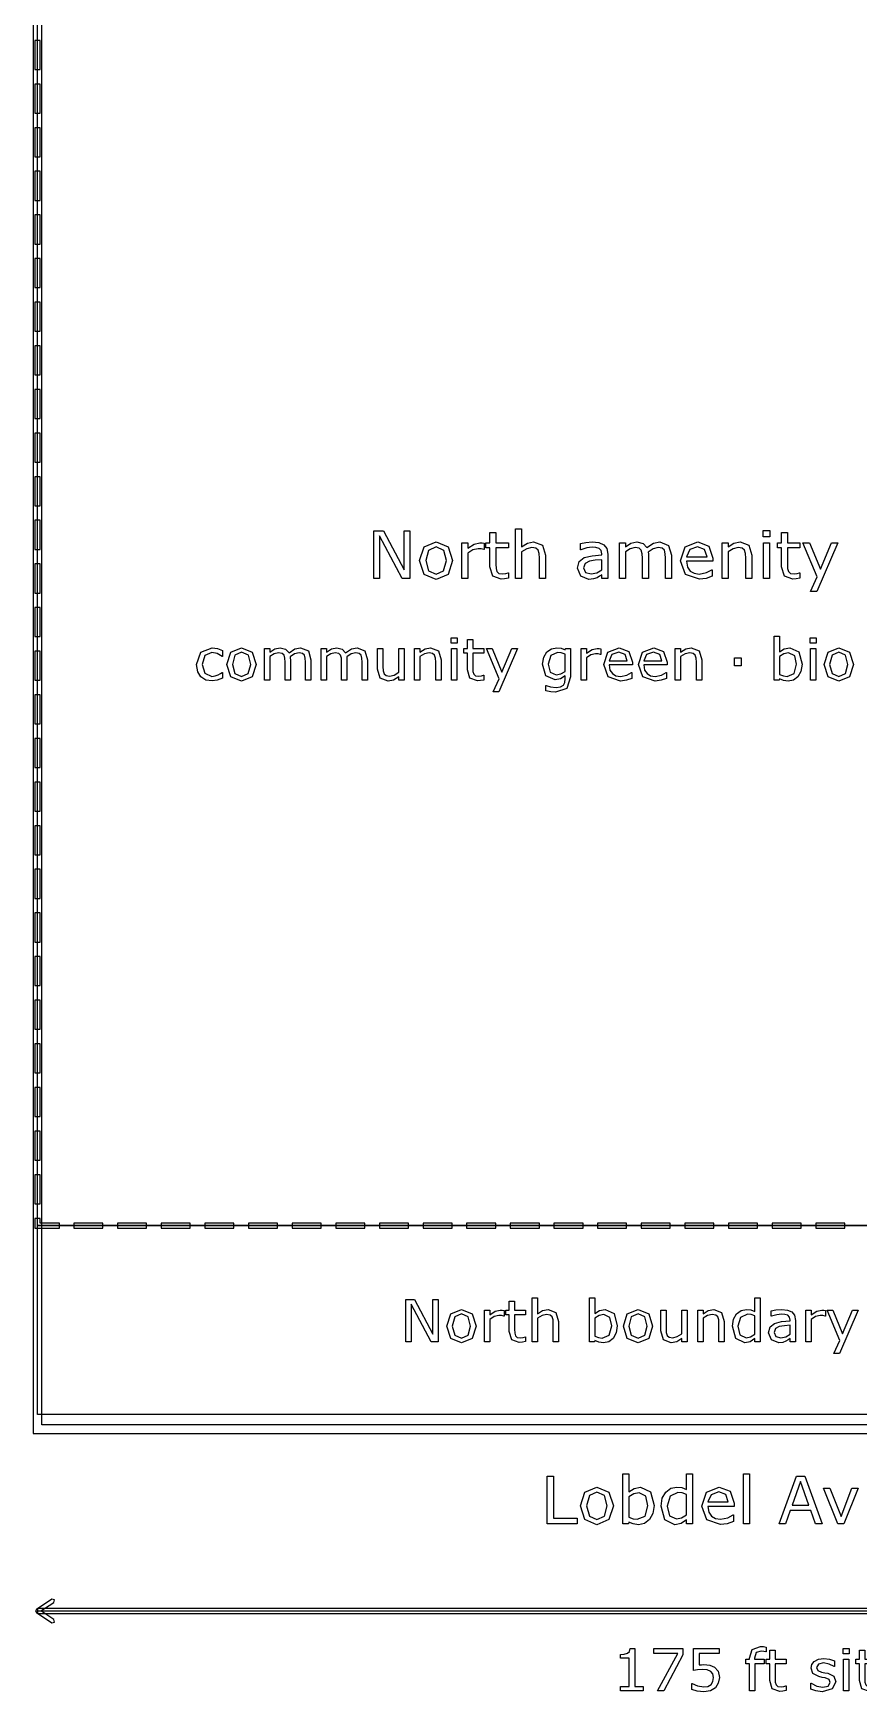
# Model space of a CAD drawing. Header units: inches. Extents: x -33163 to 19162, y -8858 to 30669.
# Drawn here: x 4029 to 5090, y 25389 to 27523 of the extents above; entities that cross this region are included whole.
import ezdxf

# ---------------------------------------------------------------- set-up
doc = ezdxf.new("R2010")
doc.units = ezdxf.units.IN
doc.layers.add('Layer 1', color=7, linetype='Continuous')
doc.layers.add('SOLID-2', color=253, linetype='Continuous')

# ---------------------------------------------------------------- blocks, each defined once
blk = doc.blocks.new('A$C0f725650')
at = {"layer": 'Layer 1', "color": 7}
for points in [[(22.100174, 276.383298), (22.100174, 156.739072), (81.684059, 156.739072), (81.684059, 276.383298), (22.100174, 276.383298)], [(22.417466, 276.066006), (81.366765, 276.066006), (81.366765, 157.056366), (22.417466, 157.056366), (22.417466, 276.066006)], [(22.25882, 208.491404), (81.525412, 208.491404), (81.525412, 164.306043), (22.25882, 164.306043), (22.25882, 208.491404)], [(37.521952, 185.497488), (37.302844, 185.497488), (37.302844, 185.699026), (37.521952, 185.699026), (37.521952, 185.497488)], [(22.166319, 164.570626), (22.166319, 164.213542), (23.052569, 164.213542), (23.052569, 164.398544), (22.351321, 164.398544), (22.351321, 164.570626), (22.166319, 164.570626)]]:
    blk.add_lwpolyline(points, close=True, dxfattribs=at)
for points in [[(22.166319, 207.433072), (22.166319, 206.37474), (22.351321, 206.37474), (22.351321, 207.433072), (22.166319, 207.433072)], [(22.166319, 205.845574), (22.166319, 204.787242), (22.351321, 204.787242), (22.351321, 205.845574), (22.166319, 205.845574)], [(22.166319, 204.258076), (22.166319, 203.199744), (22.351321, 203.199744), (22.351321, 204.258076), (22.166319, 204.258076)], [(22.166319, 202.670578), (22.166319, 201.612246), (22.351321, 201.612246), (22.351321, 202.670578), (22.166319, 202.670578)], [(22.166319, 201.08308), (22.166319, 200.024748), (22.351321, 200.024748), (22.351321, 201.08308), (22.166319, 201.08308)], [(22.166319, 199.495582), (22.166319, 198.43725), (22.351321, 198.43725), (22.351321, 199.495582), (22.166319, 199.495582)], [(22.166319, 197.908084), (22.166319, 196.849752), (22.351321, 196.849752), (22.351321, 197.908084), (22.166319, 197.908084)], [(22.166319, 196.320586), (22.166319, 195.262254), (22.351321, 195.262254), (22.351321, 196.320586), (22.166319, 196.320586)], [(22.166319, 194.733088), (22.166319, 193.674756), (22.351321, 193.674756), (22.351321, 194.733088), (22.166319, 194.733088)], [(22.166319, 193.14559), (22.166319, 192.087258), (22.351321, 192.087258), (22.351321, 193.14559), (22.166319, 193.14559)], [(22.166319, 191.558092), (22.166319, 190.49976), (22.351321, 190.49976), (22.351321, 191.558092), (22.166319, 191.558092)], [(22.166319, 189.970594), (22.166319, 188.912262), (22.351321, 188.912262), (22.351321, 189.970594), (22.166319, 189.970594)], [(35.808234, 187.85393), (35.523368, 187.85393), (34.702489, 189.402672), (34.702489, 187.85393), (34.487386, 187.85393), (34.487386, 189.585218), (34.844341, 189.585218), (35.593131, 188.171353), (35.593131, 189.585218), (35.808234, 189.585218), (35.808234, 187.85393)], [(39.387081, 187.865558), (39.252206, 187.838814), (39.123144, 187.828337), (38.820837, 187.935308), (38.717355, 188.278308), (38.717355, 188.968965), (38.56969, 188.968965), (38.56969, 189.152673), (38.717355, 189.152673), (38.717355, 189.525907), (38.935946, 189.525907), (38.935946, 189.152673), (39.387081, 189.152673), (39.387081, 188.968965), (38.935946, 188.968965), (38.935946, 188.37714), (38.940598, 188.216684), (38.973154, 188.109716), (39.042917, 188.041115), (39.180118, 188.020186), (39.291739, 188.035294), (39.375454, 188.062035), (39.387083, 188.062035), (39.387081, 187.865558)], [(40.736997, 187.85393), (40.518406, 187.85393), (40.518406, 188.593418), (40.507942, 188.760849), (40.469572, 188.884097), (40.385856, 188.956188), (40.244004, 188.980609), (40.056807, 188.936426), (39.869609, 188.823643), (39.869609, 187.85393), (39.651018, 187.85393), (39.651018, 189.663119), (39.869609, 189.663119), (39.869609, 189.008509), (40.081224, 189.14106), (40.305628, 189.18873), (40.626539, 189.061995), (40.736997, 188.696902), (40.736997, 187.85393)], [(48.901606, 189.370115), (48.65511, 189.370115), (48.65511, 189.596844), (48.901606, 189.596844), (48.901606, 189.370115)], [(49.994561, 187.865545), (49.859685, 187.838801), (49.730624, 187.828324), (49.428316, 187.935295), (49.324835, 188.278295), (49.324835, 188.968952), (49.177169, 188.968952), (49.177169, 189.152659), (49.324835, 189.152659), (49.324835, 189.525893), (49.543426, 189.525893), (49.543426, 189.152659), (49.994561, 189.152659), (49.994561, 188.968952), (49.543426, 188.968952), (49.543426, 188.377127), (49.548083, 188.216671), (49.580637, 188.109702), (49.650399, 188.041101), (49.787602, 188.020173), (49.899221, 188.03528), (49.982938, 188.062022), (49.994553, 188.062022), (49.994561, 187.865545)], [(37.358138, 188.502727), (37.195357, 188.001596), (36.759338, 187.817886), (36.320993, 188.001596), (36.159375, 188.502727), (36.320993, 189.003858), (36.759338, 189.18873), (37.195357, 189.003858), (37.358138, 188.502727), (37.358138, 188.502727)], [(37.13257, 188.502727), (37.033739, 188.877123), (36.759338, 189.000371), (36.482611, 188.877123), (36.384943, 188.502727), (36.483774, 188.131819), (36.759338, 188.006245), (37.032577, 188.130657), (37.13257, 188.502727), (37.13257, 188.502727)], [(38.506903, 188.914328), (38.495278, 188.914328), (38.399935, 188.9306), (38.291802, 188.936421), (38.096465, 188.891074), (37.915081, 188.775965), (37.915081, 187.85393), (37.69649, 187.85393), (37.69649, 189.152686), (37.915081, 189.152686), (37.915081, 188.960837), (38.144136, 189.108503), (38.347612, 189.152686), (38.430165, 189.149193), (38.506905, 189.138716), (38.506903, 188.914328)], [(43.004298, 187.85393), (42.786869, 187.85393), (42.786869, 187.992294), (42.707805, 187.936483), (42.612462, 187.880671), (42.486888, 187.836489), (42.320619, 187.817889), (42.022963, 187.93416), (41.900878, 188.230654), (41.963665, 188.469011), (42.145049, 188.613188), (42.429915, 188.684115), (42.786869, 188.712018), (42.786869, 188.745739), (42.760127, 188.868987), (42.685713, 188.945724), (42.574092, 188.981771), (42.438054, 188.991057), (42.246205, 188.967801), (42.027614, 188.902689), (42.015989, 188.902689), (42.015989, 189.124767), (42.200861, 189.163137), (42.439218, 189.184065), (42.677575, 189.160809), (42.854308, 189.084069), (42.965929, 188.945705), (43.004299, 188.735253), (43.004298, 187.85393)], [(45.320433, 187.85393), (45.101842, 187.85393), (45.101842, 188.593418), (45.093693, 188.755036), (45.062297, 188.879448), (44.985558, 188.955024), (44.841381, 188.980609), (44.657673, 188.934101), (44.473963, 188.81783), (44.479784, 188.755041), (44.482165, 188.685279), (44.482165, 187.85393), (44.263574, 187.85393), (44.263574, 188.593418), (44.255425, 188.7562), (44.224032, 188.88061), (44.147293, 188.955024), (44.003116, 188.980609), (43.822894, 188.936426), (43.643835, 188.823643), (43.643835, 187.85393), (43.425244, 187.85393), (43.425244, 189.152686), (43.643835, 189.152686), (43.643835, 189.008509), (43.847311, 189.14106), (44.06474, 189.18873), (44.289144, 189.132919), (44.427507, 188.978278), (44.669352, 189.138734), (44.903058, 189.18873), (45.218155, 189.058505), (45.320475, 188.696902), (45.320433, 187.85393)], [(46.828479, 188.480635), (45.871562, 188.480635), (45.907606, 188.271347), (46.006435, 188.126006), (46.14945, 188.042289), (46.333161, 188.014386), (46.599421, 188.066708), (46.791271, 188.171353), (46.802886, 188.171353), (46.802886, 187.932995), (46.577318, 187.855092), (46.335473, 187.823699), (45.830853, 187.998107), (45.649468, 188.49575), (45.822714, 189.001532), (46.280824, 189.18873), (46.685451, 189.035251), (46.828466, 188.599231), (46.828479, 188.480635)], [(46.615701, 188.648065), (46.528497, 188.914328), (46.269211, 189.008509), (45.988994, 188.905028), (45.871562, 188.648065), (46.615701, 188.648065)], [(48.245832, 187.85393), (48.027241, 187.85393), (48.027241, 188.593418), (48.01679, 188.760849), (47.97842, 188.884097), (47.894703, 188.956188), (47.752853, 188.980609), (47.565655, 188.936426), (47.378457, 188.823643), (47.378457, 187.85393), (47.159866, 187.85393), (47.159866, 189.152686), (47.378457, 189.152686), (47.378457, 189.008509), (47.590071, 189.14106), (47.814477, 189.18873), (48.135387, 189.061995), (48.245845, 188.696902), (48.245832, 187.85393)], [(48.887652, 187.85393), (48.669061, 187.85393), (48.669061, 189.152686), (48.887652, 189.152686), (48.887652, 187.85393)], [(51.370057, 189.152673), (50.611963, 187.374876), (50.378257, 187.374876), (50.620101, 187.916702), (50.102694, 189.152673), (50.339887, 189.152673), (50.738701, 188.189942), (51.140999, 189.152673), (51.370057, 189.152673)], [(22.166319, 188.383096), (22.166319, 187.324764), (22.351321, 187.324764), (22.351321, 188.383096), (22.166319, 188.383096)], [(42.786869, 188.173679), (42.786869, 188.535284), (42.550838, 188.517848), (42.336897, 188.48413), (42.184581, 188.400413), (42.126445, 188.245772), (42.193883, 188.077177), (42.399684, 188.021366), (42.610136, 188.065549), (42.786869, 188.173684), (42.786869, 188.173679)], [(22.166319, 186.795598), (22.166319, 185.737266), (22.351321, 185.737266), (22.351321, 186.795598), (22.166319, 186.795598)], [(28.982949, 184.222116), (28.797948, 184.149768), (28.612946, 184.123918), (28.383503, 184.160092), (28.204703, 184.271714), (28.087914, 184.459817), (28.046573, 184.725432), (28.201602, 185.169849), (28.612946, 185.331078), (28.807249, 185.303175), (28.982949, 185.23496), (28.982949, 185.018955), (28.972614, 185.018955), (28.788646, 185.125407), (28.604678, 185.162616), (28.343196, 185.050993), (28.248111, 184.725432), (28.341128, 184.404006), (28.604678, 184.292384), (28.724567, 184.307888), (28.834121, 184.348195), (28.913703, 184.393671), (28.972614, 184.436044), (28.982948, 184.436044), (28.982949, 184.222116)], [(30.215947, 184.726477), (30.071253, 184.281025), (29.68368, 184.11773), (29.294041, 184.281025), (29.15038, 184.726477), (29.294041, 185.171926), (29.68368, 185.336259), (30.071253, 185.171926), (30.215947, 184.726477), (30.215947, 184.726477)], [(32.201353, 184.149768), (32.00705, 184.149768), (32.00705, 184.807093), (31.999816, 184.950751), (31.971911, 185.061338), (31.903698, 185.128519), (31.775541, 185.151246), (31.612243, 185.109905), (31.448946, 185.006551), (31.454114, 184.95074), (31.456177, 184.88873), (31.456177, 184.149768), (31.261874, 184.149768), (31.261874, 184.807093), (31.25464, 184.951785), (31.226735, 185.062373), (31.158522, 185.128519), (31.030365, 185.151246), (30.870168, 185.111972), (30.711005, 185.011719), (30.711005, 184.149768), (30.516702, 184.149768), (30.516702, 185.304218), (30.711005, 185.304218), (30.711005, 185.176062), (30.891872, 185.293883), (31.085142, 185.336259), (31.284613, 185.286649), (31.407602, 185.149188), (31.622576, 185.291817), (31.830315, 185.336259), (32.110401, 185.220504), (32.201351, 184.899075), (32.201353, 184.149768)], [(34.26014, 184.149768), (34.065836, 184.149768), (34.065836, 184.807093), (34.058603, 184.950751), (34.030697, 185.061338), (33.962485, 185.128519), (33.834327, 185.151246), (33.67103, 185.109905), (33.507733, 185.006551), (33.5129, 184.95074), (33.514964, 184.88873), (33.514964, 184.149768), (33.320661, 184.149768), (33.320661, 184.807093), (33.313427, 184.951785), (33.285522, 185.062373), (33.217309, 185.128519), (33.089152, 185.151246), (32.928955, 185.111972), (32.769791, 185.011719), (32.769791, 184.149768), (32.575488, 184.149768), (32.575488, 185.304218), (32.769791, 185.304218), (32.769791, 185.176062), (32.950659, 185.293883), (33.143928, 185.336259), (33.343399, 185.286649), (33.466389, 185.149188), (33.681363, 185.291817), (33.889102, 185.336259), (34.169188, 185.220504), (34.260138, 184.899075), (34.26014, 184.149768)], [(35.591323, 184.149768), (35.39702, 184.149768), (35.39702, 184.277927), (35.208917, 184.159071), (35.01048, 184.11773), (34.727294, 184.228317), (34.626008, 184.554911), (34.626008, 185.304218), (34.820311, 185.304218), (34.820311, 184.646896), (34.828579, 184.495999), (34.863719, 184.389546), (34.936066, 184.323401), (35.065257, 184.302737), (35.229588, 184.342009), (35.39702, 184.442262), (35.39702, 185.304223), (35.591323, 185.304223), (35.591323, 184.149768)], [(36.939042, 184.149768), (36.744739, 184.149768), (36.744739, 184.807093), (36.735437, 184.955921), (36.70133, 185.065474), (36.626916, 185.129553), (36.500826, 185.151249), (36.334428, 185.111974), (36.16803, 185.011721), (36.16803, 184.149768), (35.973727, 184.149768), (35.973727, 185.304218), (36.16803, 185.304218), (36.16803, 185.176062), (36.356132, 185.293883), (36.555603, 185.336259), (36.840856, 185.223602), (36.939041, 184.899075), (36.939042, 184.149768)], [(37.509549, 184.149768), (37.315246, 184.149768), (37.315246, 185.304218), (37.509549, 185.304218), (37.509549, 184.149768)], [(38.493468, 184.160113), (38.373578, 184.136354), (38.258857, 184.12704), (37.99014, 184.222126), (37.898156, 184.527016), (37.898156, 185.14093), (37.766898, 185.14093), (37.766898, 185.304228), (37.898156, 185.304228), (37.898156, 185.635992), (38.092459, 185.635992), (38.092459, 185.304228), (38.493468, 185.304228), (38.493468, 185.14093), (38.092459, 185.14093), (38.092459, 184.614865), (38.096594, 184.472239), (38.125533, 184.377156), (38.187545, 184.316177), (38.309501, 184.297577), (38.408719, 184.311018), (38.483133, 184.334778), (38.493468, 184.334778), (38.493468, 184.160113)], [(39.71613, 185.304228), (39.042271, 183.723967), (38.834531, 183.723967), (39.049505, 184.20559), (38.589585, 185.304228), (38.800425, 185.304228), (39.154925, 184.448469), (39.512525, 185.304228), (39.71613, 185.304228)], [(41.650894, 184.281036), (41.517568, 183.850056), (41.107258, 183.712598), (40.927424, 183.726038), (40.755859, 183.762212), (40.755859, 183.960649), (40.766193, 183.960649), (40.917088, 183.915173), (41.123794, 183.887267), (41.288125, 183.911053), (41.38941, 183.977199), (41.441088, 184.07432), (41.456589, 184.201444), (41.456589, 184.306864), (41.288124, 184.201444), (41.08452, 184.167339), (40.755858, 184.316167), (40.634935, 184.737846), (40.676276, 184.994161), (40.790998, 185.181229), (40.954295, 185.294918), (41.145497, 185.336259), (41.312929, 185.315595), (41.456589, 185.254616), (41.46899, 185.304226), (41.650891, 185.304226), (41.650894, 184.281036)], [(42.753667, 185.092356), (42.743332, 185.092356), (42.658583, 185.106828), (42.562465, 185.111988), (42.388833, 185.071681), (42.227602, 184.969361), (42.227602, 184.149768), (42.033299, 184.149768), (42.033299, 185.304218), (42.227602, 185.304218), (42.227602, 185.133686), (42.431207, 185.264943), (42.612074, 185.304218), (42.685455, 185.301122), (42.753668, 185.291835), (42.753667, 185.092356)], [(43.90295, 184.70685), (43.052357, 184.70685), (43.084396, 184.520814), (43.172246, 184.391623), (43.29937, 184.317209), (43.462667, 184.292418), (43.699345, 184.338926), (43.869877, 184.431946), (43.880211, 184.431946), (43.880211, 184.220073), (43.679707, 184.150826), (43.464733, 184.122921), (43.016182, 184.277951), (42.854952, 184.720299), (43.008948, 185.169884), (43.416158, 185.336283), (43.775825, 185.199856), (43.902949, 184.812284), (43.90295, 184.70685)], [(45.163852, 184.70685), (44.31326, 184.70685), (44.345299, 184.520814), (44.433148, 184.391623), (44.560272, 184.317209), (44.72357, 184.292418), (44.960248, 184.338926), (45.130779, 184.431946), (45.141125, 184.431946), (45.141125, 184.220073), (44.940618, 184.150826), (44.725645, 184.122921), (44.277094, 184.277951), (44.115866, 184.720299), (44.269861, 185.169884), (44.67707, 185.336283), (45.036736, 185.199856), (45.16386, 184.812284), (45.163852, 184.70685)], [(46.423722, 184.149768), (46.229421, 184.149768), (46.229421, 184.807093), (46.220107, 184.955921), (46.186, 185.065474), (46.111586, 185.129553), (45.985496, 185.151249), (45.8191, 185.111974), (45.652701, 185.011721), (45.652701, 184.149768), (45.458397, 184.149768), (45.458397, 185.304218), (45.652701, 185.304218), (45.652701, 185.176062), (45.840804, 185.293883), (46.040273, 185.336259), (46.325528, 185.223602), (46.423712, 184.899075), (46.423722, 184.149768)], [(50.072073, 184.735777), (50.030732, 184.475329), (49.921179, 184.281025), (49.75995, 184.158036), (49.56668, 184.11773), (49.395114, 184.141489), (49.250421, 184.203502), (49.238018, 184.149768), (49.056117, 184.149768), (49.056117, 185.757938), (49.250421, 185.757938), (49.250421, 185.183295), (49.424054, 185.292849), (49.630759, 185.336259), (49.95322, 185.179163), (50.072073, 184.735777), (50.072073, 184.735777)], [(50.583671, 185.497496), (50.364562, 185.497496), (50.364562, 185.699034), (50.583671, 185.699034), (50.583671, 185.497496)], [(50.571267, 184.149768), (50.376966, 184.149768), (50.376966, 185.304218), (50.571267, 185.304218), (50.571267, 184.149768)], [(51.939659, 184.726477), (51.794964, 184.281025), (51.407392, 184.11773), (51.017751, 184.281025), (50.874091, 184.726477), (51.017751, 185.171926), (51.407392, 185.336259), (51.794964, 185.171926), (51.939659, 184.726477), (51.939659, 184.726477)], [(22.166319, 185.2081), (22.166319, 184.149768), (22.351321, 184.149768), (22.351321, 185.2081), (22.166319, 185.2081)], [(30.015443, 184.726477), (29.927593, 185.059272), (29.68368, 185.168825), (29.437701, 185.059272), (29.350885, 184.726477), (29.438735, 184.39678), (29.68368, 184.28516), (29.926559, 184.395748), (30.015443, 184.726477), (30.015443, 184.726477)], [(41.45659, 184.467072), (41.45659, 185.096491), (41.311897, 185.1461), (41.179605, 185.161605), (40.927424, 185.054118), (40.83544, 184.741992), (40.903653, 184.447437), (41.129996, 184.347184), (41.299494, 184.379225), (41.45659, 184.467074), (41.45659, 184.467072)], [(43.713814, 184.855678), (43.6363, 185.092356), (43.405823, 185.176072), (43.156743, 185.084087), (43.052357, 184.855678), (43.713814, 184.855678)], [(44.974718, 184.855678), (44.897203, 185.092356), (44.666727, 185.176072), (44.417646, 185.084087), (44.31326, 184.855678), (44.974718, 184.855678)], [(47.859292, 184.677899), (47.61228, 184.677899), (47.61228, 184.970388), (47.859292, 184.970388), (47.859292, 184.677899)], [(49.87157, 184.730618), (49.803358, 185.043778), (49.583217, 185.151265), (49.41165, 185.114057), (49.250421, 185.020005), (49.250421, 184.358548), (49.392013, 184.306872), (49.527405, 184.292399), (49.779587, 184.39782), (49.87157, 184.730615), (49.87157, 184.730618)], [(51.739153, 184.726477), (51.651303, 185.059272), (51.407392, 185.168825), (51.161412, 185.059272), (51.074597, 184.726477), (51.162446, 184.39678), (51.407392, 184.28516), (51.650271, 184.395748), (51.739153, 184.726477), (51.739153, 184.726477)], [(22.166319, 183.620602), (22.166319, 182.56227), (22.351321, 182.56227), (22.351321, 183.620602), (22.166319, 183.620602)], [(22.166319, 182.033104), (22.166319, 180.974772), (22.351321, 180.974772), (22.351321, 182.033104), (22.166319, 182.033104)], [(22.166319, 180.445606), (22.166319, 179.387274), (22.351321, 179.387274), (22.351321, 180.445606), (22.166319, 180.445606)], [(22.166319, 178.858108), (22.166319, 177.799776), (22.351321, 177.799776), (22.351321, 178.858108), (22.166319, 178.858108)], [(22.166319, 177.27061), (22.166319, 176.212278), (22.351321, 176.212278), (22.351321, 177.27061), (22.166319, 177.27061)], [(22.166319, 175.683112), (22.166319, 174.62478), (22.351321, 174.62478), (22.351321, 175.683112), (22.166319, 175.683112)], [(22.166319, 174.095614), (22.166319, 173.037282), (22.351321, 173.037282), (22.351321, 174.095614), (22.166319, 174.095614)], [(22.166319, 172.508116), (22.166319, 171.449784), (22.351321, 171.449784), (22.351321, 172.508116), (22.166319, 172.508116)], [(22.166319, 170.920618), (22.166319, 169.862286), (22.351321, 169.862286), (22.351321, 170.920618), (22.166319, 170.920618)], [(22.166319, 169.33312), (22.166319, 168.274788), (22.351321, 168.274788), (22.351321, 169.33312), (22.166319, 169.33312)], [(22.166319, 167.745622), (22.166319, 166.68729), (22.351321, 166.68729), (22.351321, 167.745622), (22.166319, 167.745622)], [(22.166319, 166.158124), (22.166319, 165.099792), (22.351321, 165.099792), (22.351321, 166.158124), (22.166319, 166.158124)], [(22.25882, 164.306043), (81.525412, 164.306043), (81.525412, 157.426885), (22.25882, 157.426885), (22.25882, 164.306043)], [(23.581735, 164.398544), (23.581735, 164.213542), (24.640067, 164.213542), (24.640067, 164.398544), (23.581735, 164.398544)], [(25.169233, 164.398544), (25.169233, 164.213542), (26.227565, 164.213542), (26.227565, 164.398544), (25.169233, 164.398544)], [(26.756731, 164.398544), (26.756731, 164.213542), (27.815063, 164.213542), (27.815063, 164.398544), (26.756731, 164.398544)], [(28.344229, 164.398544), (28.344229, 164.213542), (29.402561, 164.213542), (29.402561, 164.398544), (28.344229, 164.398544)], [(29.931727, 164.398544), (29.931727, 164.213542), (30.990059, 164.213542), (30.990059, 164.398544), (29.931727, 164.398544)], [(31.519225, 164.398544), (31.519225, 164.213542), (32.577557, 164.213542), (32.577557, 164.398544), (31.519225, 164.398544)], [(33.106723, 164.398544), (33.106723, 164.213542), (34.165055, 164.213542), (34.165055, 164.398544), (33.106723, 164.398544)], [(34.694221, 164.398544), (34.694221, 164.213542), (35.752553, 164.213542), (35.752553, 164.398544), (34.694221, 164.398544)], [(36.281719, 164.398544), (36.281719, 164.213542), (37.340051, 164.213542), (37.340051, 164.398544), (36.281719, 164.398544)], [(37.869217, 164.398544), (37.869217, 164.213542), (38.927549, 164.213542), (38.927549, 164.398544), (37.869217, 164.398544)], [(39.456715, 164.398544), (39.456715, 164.213542), (40.515047, 164.213542), (40.515047, 164.398544), (39.456715, 164.398544)], [(41.044213, 164.398544), (41.044213, 164.213542), (42.102545, 164.213542), (42.102545, 164.398544), (41.044213, 164.398544)], [(42.631711, 164.398544), (42.631711, 164.213542), (43.690043, 164.213542), (43.690043, 164.398544), (42.631711, 164.398544)], [(44.219209, 164.398544), (44.219209, 164.213542), (45.277541, 164.213542), (45.277541, 164.398544), (44.219209, 164.398544)], [(45.806707, 164.398544), (45.806707, 164.213542), (46.865039, 164.213542), (46.865039, 164.398544), (45.806707, 164.398544)], [(47.394205, 164.398544), (47.394205, 164.213542), (48.452537, 164.213542), (48.452537, 164.398544), (47.394205, 164.398544)], [(48.981703, 164.398544), (48.981703, 164.213542), (50.040035, 164.213542), (50.040035, 164.398544), (48.981703, 164.398544)], [(50.569201, 164.398544), (50.569201, 164.213542), (51.627533, 164.213542), (51.627533, 164.398544), (50.569201, 164.398544)], [(36.834656, 160.072715), (36.581442, 160.072715), (35.851772, 161.449375), (35.851772, 160.072715), (35.660569, 160.072715), (35.660569, 161.611638), (35.977862, 161.611638), (36.643453, 160.354869), (36.643453, 161.611638), (36.834656, 161.611638), (36.834656, 160.072715)], [(38.212348, 160.649424), (38.067654, 160.203972), (37.680081, 160.040677), (37.290442, 160.203972), (37.146781, 160.649424), (37.290442, 161.094873), (37.680081, 161.259206), (38.067654, 161.094873), (38.212348, 160.649424), (38.212348, 160.649424)], [(39.233473, 161.015292), (39.223138, 161.015292), (39.138389, 161.029765), (39.042271, 161.034924), (38.868639, 160.994617), (38.707409, 160.892298), (38.707409, 160.072715), (38.513105, 160.072715), (38.513105, 161.227165), (38.707409, 161.227165), (38.707409, 161.056633), (38.911013, 161.18789), (39.091881, 161.227165), (39.165261, 161.224069), (39.233474, 161.214782), (39.233473, 161.015292)], [(40.015853, 160.08305), (39.895964, 160.05929), (39.781242, 160.049977), (39.512525, 160.145063), (39.420541, 160.449952), (39.420541, 161.063867), (39.289283, 161.063867), (39.289283, 161.227165), (39.420541, 161.227165), (39.420541, 161.558928), (39.614845, 161.558928), (39.614845, 161.227165), (40.015853, 161.227165), (40.015853, 161.063867), (39.614845, 161.063867), (39.614845, 160.537802), (39.61898, 160.395176), (39.647919, 160.300092), (39.70993, 160.239114), (39.831887, 160.220514), (39.931105, 160.233955), (40.005519, 160.257714), (40.015854, 160.257714), (40.015853, 160.08305)], [(41.215778, 160.072715), (41.021475, 160.072715), (41.021475, 160.73004), (41.012173, 160.878868), (40.978066, 160.988421), (40.903652, 161.0525), (40.777562, 161.074196), (40.611164, 161.034921), (40.444766, 160.934668), (40.444766, 160.072715), (40.250464, 160.072715), (40.250464, 161.680885), (40.444767, 161.680885), (40.444767, 161.099009), (40.632869, 161.21683), (40.83234, 161.259206), (41.117594, 161.146549), (41.215778, 160.822022), (41.215778, 160.072715)], [(43.350013, 160.658724), (43.308671, 160.398276), (43.199117, 160.203972), (43.037887, 160.080983), (42.844618, 160.040677), (42.673052, 160.064436), (42.528358, 160.126449), (42.515956, 160.072715), (42.334055, 160.072715), (42.334055, 161.680885), (42.528358, 161.680885), (42.528358, 161.106242), (42.701991, 161.215796), (42.908696, 161.259206), (43.231157, 161.10211), (43.350013, 160.658724), (43.350013, 160.658724)], [(44.636755, 160.649437), (44.49206, 160.203985), (44.104488, 160.04069), (43.714848, 160.203985), (43.571187, 160.649437), (43.714848, 161.094886), (44.104488, 161.259219), (44.49206, 161.094886), (44.636755, 160.649437), (44.636755, 160.649437)], [(45.894556, 160.072715), (45.700255, 160.072715), (45.700255, 160.200874), (45.512152, 160.082018), (45.313715, 160.040677), (45.030529, 160.151264), (44.929241, 160.477858), (44.929241, 161.227165), (45.123546, 161.227165), (45.123546, 160.569843), (45.131801, 160.418946), (45.16694, 160.312493), (45.239288, 160.246348), (45.368478, 160.225684), (45.532808, 160.264956), (45.700241, 160.365209), (45.700241, 161.22717), (45.894543, 161.22717), (45.894556, 160.072715)], [(47.242276, 160.072715), (47.047974, 160.072715), (47.047974, 160.73004), (47.038661, 160.878868), (47.004554, 160.988421), (46.93014, 161.0525), (46.80405, 161.074196), (46.637654, 161.034921), (46.471255, 160.934668), (46.471255, 160.072715), (46.27695, 160.072715), (46.27695, 161.227165), (46.471255, 161.227165), (46.471255, 161.099009), (46.659357, 161.21683), (46.858827, 161.259206), (47.144081, 161.146549), (47.242266, 160.822022), (47.242276, 160.072715)], [(48.55279, 160.072715), (48.358486, 160.072715), (48.358486, 160.193637), (48.183821, 160.080983), (47.986416, 160.040677), (47.657753, 160.199839), (47.536831, 160.641156), (47.578172, 160.902638), (47.691861, 161.097974), (47.855159, 161.217865), (48.049461, 161.259206), (48.210692, 161.239574), (48.358486, 161.180662), (48.358486, 161.68089), (48.55279, 161.68089), (48.55279, 160.072715)], [(49.832295, 160.072715), (49.639028, 160.072715), (49.639028, 160.195704), (49.568747, 160.146094), (49.483998, 160.096485), (49.372376, 160.057213), (49.224582, 160.040677), (48.959999, 160.144028), (48.851478, 160.407579), (48.907289, 160.619452), (49.068521, 160.747608), (49.321734, 160.810653), (49.639028, 160.835444), (49.639028, 160.865416), (49.615268, 160.974972), (49.549122, 161.043184), (49.449904, 161.075223), (49.328981, 161.083478), (49.15845, 161.062814), (48.964145, 161.004936), (48.9538, 161.004936), (48.9538, 161.202339), (49.118133, 161.236446), (49.330005, 161.255046), (49.541878, 161.234383), (49.698974, 161.166168), (49.798193, 161.043179), (49.832298, 160.856111), (49.832295, 160.072715)], [(50.926801, 161.015292), (50.916456, 161.015292), (50.831707, 161.029765), (50.735589, 161.034924), (50.561957, 160.994617), (50.400725, 160.892298), (50.400725, 160.072715), (50.206423, 160.072715), (50.206423, 161.227165), (50.400725, 161.227165), (50.400725, 161.056633), (50.60433, 161.18789), (50.785199, 161.227165), (50.858578, 161.224069), (50.92679, 161.214782), (50.926801, 161.015292)], [(52.108124, 161.227165), (51.434263, 159.646903), (51.226526, 159.646903), (51.441497, 160.128526), (50.981577, 161.227165), (51.192418, 161.227165), (51.546917, 160.371405), (51.904517, 161.227165), (52.108124, 161.227165)], [(38.011844, 160.649424), (37.923994, 160.982219), (37.680081, 161.091772), (37.434102, 160.982219), (37.347286, 160.649424), (37.435136, 160.319727), (37.680081, 160.208107), (37.92296, 160.318695), (38.011844, 160.649424), (38.011844, 160.649424)], [(43.149508, 160.653565), (43.081295, 160.966725), (42.861154, 161.074212), (42.689589, 161.037004), (42.528358, 160.942952), (42.528358, 160.281495), (42.669951, 160.229819), (42.805344, 160.215346), (43.057524, 160.320767), (43.149508, 160.653562), (43.149508, 160.653565)], [(44.436249, 160.649437), (44.3484, 160.982232), (44.104488, 161.091786), (43.858508, 160.982232), (43.771692, 160.649437), (43.859541, 160.31974), (44.104488, 160.208121), (44.347368, 160.318708), (44.436249, 160.649437), (44.436249, 160.649437)], [(48.358486, 160.356935), (48.358486, 161.019427), (48.217926, 161.068002), (48.082534, 161.081443), (47.828288, 160.967754), (47.737337, 160.645294), (47.807616, 160.332136), (48.032924, 160.225684), (48.200358, 160.261855), (48.358486, 160.356941), (48.358486, 160.356935)], [(49.639028, 160.356935), (49.639028, 160.678361), (49.429221, 160.662857), (49.239052, 160.632885), (49.10366, 160.558471), (49.051984, 160.421012), (49.111928, 160.27115), (49.294861, 160.22154), (49.481932, 160.260815), (49.639028, 160.356933), (49.639028, 160.356935)], [(41.889251, 153.45814), (40.79397, 153.45814), (40.79397, 155.189428), (41.024188, 155.189428), (41.024188, 153.662779), (41.889251, 153.662779), (41.889251, 153.45814)], [(44.690238, 154.117415), (44.64373, 153.82441), (44.520482, 153.60582), (44.339099, 153.467456), (44.12167, 153.422109), (43.928659, 153.44885), (43.765878, 153.518616), (43.751926, 153.45814), (43.547287, 153.45814), (43.547287, 155.267329), (43.765878, 155.267329), (43.765878, 154.620858), (43.961214, 154.744106), (44.193759, 154.79294), (44.556526, 154.616207), (44.690238, 154.117401), (44.690238, 154.117415)], [(46.084339, 153.45814), (45.865746, 153.45814), (45.865746, 153.594178), (45.669248, 153.467443), (45.447168, 153.422096), (45.077424, 153.601155), (44.941386, 154.097634), (44.987894, 154.391803), (45.115793, 154.611558), (45.299504, 154.746432), (45.518095, 154.79294), (45.699479, 154.770847), (45.865746, 154.704572), (45.865746, 155.267327), (46.084339, 155.267327), (46.084339, 153.45814)], [(48.153976, 153.45814), (47.935386, 153.45814), (47.935386, 155.267329), (48.153976, 155.267329), (48.153976, 153.45814)], [(50.806138, 153.45814), (50.560803, 153.45814), (50.391047, 153.940668), (49.642256, 153.940668), (49.472499, 153.45814), (49.238793, 153.45814), (49.868987, 155.189428), (50.175943, 155.189428), (50.806138, 153.45814)], [(43.208936, 154.106937), (43.046155, 153.605806), (42.610136, 153.422096), (42.171791, 153.605806), (42.010174, 154.106937), (42.171791, 154.608068), (42.610136, 154.79294), (43.046155, 154.608068), (43.208936, 154.106937), (43.208936, 154.106937)], [(42.983369, 154.106937), (42.884538, 154.481333), (42.610136, 154.604581), (42.333409, 154.481333), (42.235741, 154.106937), (42.334572, 153.736029), (42.610136, 153.610455), (42.883375, 153.734867), (42.983369, 154.106937), (42.983369, 154.106937)], [(44.464671, 154.111594), (44.387934, 154.463897), (44.140273, 154.584819), (43.947262, 154.542962), (43.765878, 154.437155), (43.765878, 153.693016), (43.925171, 153.634879), (44.077488, 153.618607), (44.36119, 153.737204), (44.464671, 154.111599), (44.464671, 154.111594)], [(45.865746, 153.777889), (45.865746, 154.52319), (45.707618, 154.577837), (45.5553, 154.592944), (45.269273, 154.465045), (45.166953, 154.102278), (45.246019, 153.749975), (45.499492, 153.630214), (45.687851, 153.67091), (45.865746, 153.777881), (45.865746, 153.777889)], [(47.601686, 154.084845), (46.644768, 154.084845), (46.680813, 153.875557), (46.779645, 153.730216), (46.922657, 153.646499), (47.106368, 153.618596), (47.372631, 153.670918), (47.564477, 153.775563), (47.576093, 153.775563), (47.576093, 153.537205), (47.350525, 153.459302), (47.10868, 153.427909), (46.60406, 153.602317), (46.422677, 154.09996), (46.595921, 154.605742), (47.054033, 154.79294), (47.458657, 154.639461), (47.601672, 154.203441), (47.601686, 154.084845)], [(47.388908, 154.252275), (47.301704, 154.518538), (47.042418, 154.612719), (46.762204, 154.509238), (46.644768, 154.252275), (47.388908, 154.252275)], [(50.32012, 154.13833), (50.016651, 154.988276), (49.712018, 154.13833), (50.32012, 154.13833)], [(52.116519, 154.756896), (51.590973, 153.45814), (51.371218, 153.45814), (50.849159, 154.756896), (51.086352, 154.756896), (51.488653, 153.723239), (51.887465, 154.756896), (52.116519, 154.756896)], [(22.7761, 150.711541), (22.220063, 150.341022), (22.189007, 150.283144), (22.220063, 150.225266), (22.7761, 149.854747), (22.872218, 149.874379), (22.853097, 149.970497), (22.384393, 150.283144), (22.853098, 150.595786), (22.87222, 150.691904), (22.776102, 150.711536), (22.7761, 150.711541)], [(22.25882, 150.375645), (22.25882, 150.190643), (81.525412, 150.190643), (81.525412, 150.375645), (22.25882, 150.375645)], [(22.25882, 150.283144), (81.525412, 150.283144)], [(44.296724, 147.372731), (43.4637, 147.372731), (43.4637, 147.529827), (43.784094, 147.529827), (43.784094, 148.561288), (43.4637, 148.561288), (43.4637, 148.701848), (43.603227, 148.712193), (43.715881, 148.744231), (43.790295, 148.809345), (43.822335, 148.916832), (43.982532, 148.916832), (43.982532, 147.529838), (44.296724, 147.529838), (44.296724, 147.372731)], [(45.734359, 148.681176), (45.037763, 147.372731), (44.816587, 147.372731), (45.557626, 148.730785), (44.681195, 148.730785), (44.681195, 148.911654), (45.734359, 148.911654), (45.734359, 148.681176)], [(47.063476, 147.86159), (47.024202, 147.655917), (46.916715, 147.490552), (46.738949, 147.378933), (46.501237, 147.340693), (46.258358, 147.367564), (46.060955, 147.430609), (46.060955, 147.648683), (46.075428, 147.648683), (46.273865, 147.556698), (46.497107, 147.519493), (46.638699, 147.540156), (46.76169, 147.612504), (46.829902, 147.718956), (46.853662, 147.862617), (46.825756, 147.996978), (46.750311, 148.084827), (46.619051, 148.139604), (46.447487, 148.15614), (46.271786, 148.143731), (46.127093, 148.11894), (46.127093, 148.911657), (47.053134, 148.911657), (47.053134, 148.730788), (46.326562, 148.730788), (46.326562, 148.321512), (46.417513, 148.327704), (46.498129, 148.32982), (46.717238, 148.308125), (46.889836, 148.233711), (47.017994, 148.086949), (47.063468, 147.861641), (47.063476, 147.86159)], [(48.76983, 148.792798), (48.759485, 148.792798), (48.675768, 148.811398), (48.584818, 148.821744), (48.402917, 148.765935), (48.347106, 148.566463), (48.347106, 148.527189), (48.697472, 148.527189), (48.697472, 148.363891), (48.353318, 148.363891), (48.353318, 147.372731), (48.159017, 147.372731), (48.159017, 148.363883), (48.027757, 148.363883), (48.027757, 148.527181), (48.159017, 148.527181), (48.159017, 148.565421), (48.261333, 148.880648), (48.556923, 148.991235), (48.673713, 148.985044), (48.76983, 148.970572), (48.76983, 148.792798)], [(49.492266, 147.383066), (49.372376, 147.359306), (49.257655, 147.349993), (48.988937, 147.445079), (48.896954, 147.749968), (48.896954, 148.363883), (48.765695, 148.363883), (48.765695, 148.527181), (48.896954, 148.527181), (48.896954, 148.858944), (49.091256, 148.858944), (49.091256, 148.527181), (49.492266, 148.527181), (49.492266, 148.363883), (49.091256, 148.363883), (49.091256, 147.837818), (49.095384, 147.695192), (49.124321, 147.600108), (49.186334, 147.53913), (49.308291, 147.52053), (49.40751, 147.533971), (49.481924, 147.55773), (49.492269, 147.55773), (49.492266, 147.383066)], [(51.29577, 147.705526), (51.164513, 147.44611), (50.807945, 147.344825), (50.572302, 147.374797), (50.393502, 147.441978), (50.393502, 147.660052), (50.403847, 147.660052), (50.608486, 147.549465), (50.824492, 147.509158), (51.024998, 147.550499), (51.097343, 147.680721), (51.058071, 147.784076), (50.907174, 147.844019), (50.798655, 147.865715), (50.677733, 147.892586), (50.461725, 148.01041), (50.39868, 148.202646), (50.427617, 148.337004), (50.517536, 148.449658), (50.664297, 148.526141), (50.864801, 148.555078), (51.073573, 148.529229), (51.250306, 148.468253), (51.250306, 148.260513), (51.239961, 148.260513), (51.059092, 148.352498), (50.85032, 148.390738), (50.670486, 148.349397), (50.597107, 148.228474), (50.641549, 148.120988), (50.782108, 148.062076), (50.901996, 148.037284), (51.013618, 148.014556), (51.22239, 147.908104), (51.29577, 147.705531), (51.29577, 147.705526)], [(51.782563, 148.720451), (51.563454, 148.720451), (51.563454, 148.921989), (51.782563, 148.921989), (51.782563, 148.720451)], [(51.770159, 147.372731), (51.575857, 147.372731), (51.575857, 148.527181), (51.770159, 148.527181), (51.770159, 147.372731)], [(52.754077, 147.383076), (52.634189, 147.359317), (52.519466, 147.350003), (52.25075, 147.445089), (52.158765, 147.749979), (52.158765, 148.363893), (52.027508, 148.363893), (52.027508, 148.527191), (52.158765, 148.527191), (52.158765, 148.858955), (52.35307, 148.858955), (52.35307, 148.527191), (52.754077, 148.527191), (52.754077, 148.363893), (52.35307, 148.363893), (52.35307, 147.837828), (52.357197, 147.695202), (52.386137, 147.600119), (52.448148, 147.53914), (52.570105, 147.52054), (52.669323, 147.533981), (52.743737, 147.557741), (52.754082, 147.557741), (52.754077, 147.383076)]]:
    blk.add_lwpolyline(points, dxfattribs=at)

msp = doc.modelspace()

# ---------------------------------------------------------------- block references
at = {"layer": 'SOLID-2', "xscale": 35.3548193792485, "yscale": 35.3548193792485, "zscale": 35.3548193792485}
msp.add_blockref('A$C0f725650', (3247.20147, 20180.01122), dxfattribs=at)

doc.saveas('drawing.dxf')
